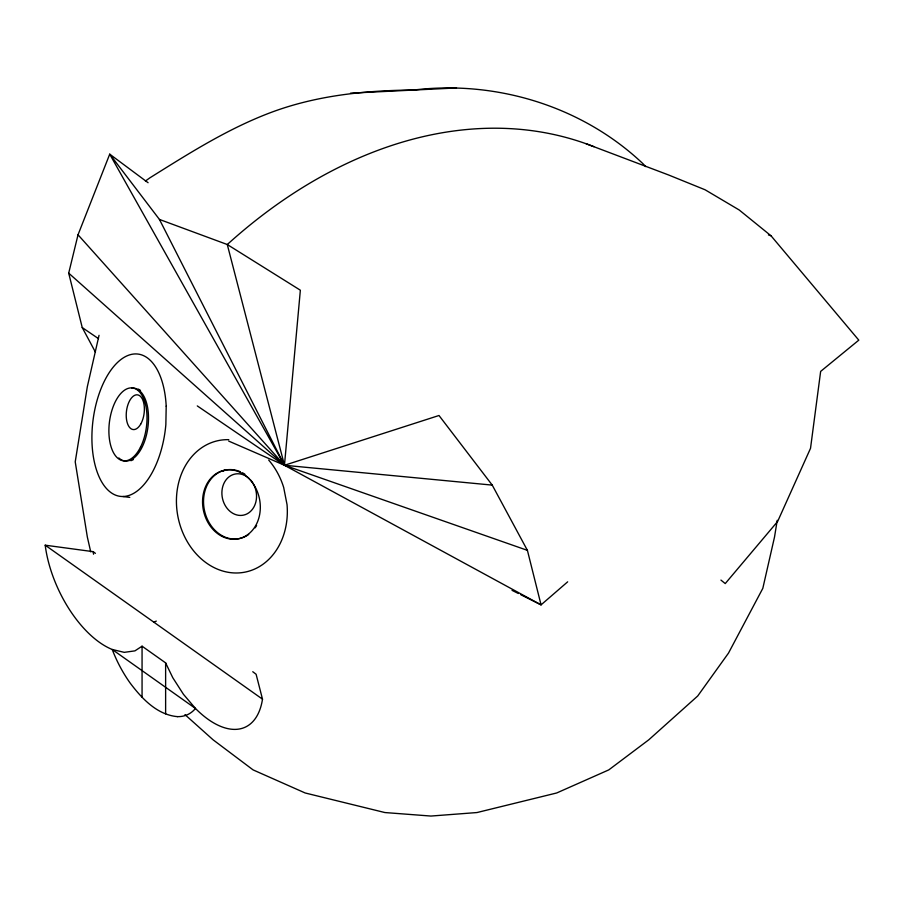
<?xml version="1.0" encoding="UTF-8"?>
<svg xmlns="http://www.w3.org/2000/svg" width="904" height="904" viewBox="0 0 904 904"><rect width="100%" height="100%" fill="white"/><g stroke="black" fill="none" stroke-linecap="round" stroke-linejoin="round"><path stroke-width="1.36" d="M777.225 520.308L774.525 537.01L762.818 588.346L728.5 653.095L697.718 695.99L648.767 739.822L608.787 769.892L556.694 792.977L476.962 812.549L430.937 816.052L384.901 812.549L305.168 792.977L253.075 769.892L213.107 739.822L184.981 714.635M99.044 335.327L87.338 386.663L75.224 461.842L87.338 537.01L90.728 551.869M95.462 352.187L82.241 327.576L68.704 273.144L78.026 234.791L109.723 154.166L148.087 182.71M567.667 581.826L541.055 604.866L520.873 594.764M145.431 181.026L149.951 177.794C188.088 153.962 226.237 129.679 268.375 113.452C314.807 95.553 364.425 90.423 413.84 90.016C496.285 80.049 582.21 106.254 642.812 163.567L645.761 166.607M252.758 671.728L256.103 674.248L262.499 699.165A87.383 45.064 64.8 0 1 195.479 708.465L183.455 694.317L172.766 677.684L165.624 662.881L142.064 646.19L134.933 650.869L124.243 652.349L112.22 649.479A87.383 45.064 64.8 0 1 45.2 545.191L93.191 551.666L95.428 553.35M153.849 622.178L156.302 621.093M456.509 87.948L350.537 93.157M197.287 405.919L284.455 465.266L541.055 604.866L527.405 550.355L492.239 485.109L284.455 465.266L228.735 441.107M122.933 496.533L129.78 497.381M768.411 234.916L771.044 235.808L858.8 340.153L820.651 371.397L810.526 448.316L777.655 521.427L725.245 583.577L720.94 580.086M527.405 550.355L284.455 465.266L68.704 273.144M593.928 146.685A508.545 362.617 -66.5 0 0 227.277 244.521L284.455 465.266L109.723 154.166L159.443 219.435L227.277 244.521L300.354 290.207L284.455 465.266L438.994 415.501L492.239 485.109M586.188 143.781L668.519 174.947L705.097 189.783L739.201 209.988L771.044 235.808M512.048 590.346L518.354 593.499M82.241 327.576L98.502 338.661M45.2 545.191L262.499 699.165M78.026 234.791L284.455 465.266L159.443 219.435M165.624 662.881L165.624 713.832M142.064 646.19L142.064 697.142M228.791 439.672A67.111 54.929 78.6 0 0 176.562 505.901A67.111 54.929 78.6 0 0 236.712 572.989A67.111 54.929 78.6 0 0 287.043 504.647L283.686 487.459A67.111 54.929 78.6 0 0 268.68 460.046M131.95 388.098A36.702 18.656 -82.9 0 1 147.262 431.31A36.702 18.656 -82.9 0 1 118.808 457.966M248.702 534.445A34.962 28.612 78.6 0 1 203.908 507.257A34.962 28.612 78.6 0 1 240.227 471.707M242.611 472.871A34.962 28.612 78.6 0 1 244.939 474.284M256.6 525.529A34.962 28.612 78.6 0 1 255.12 527.846M93.541 554.22A67.981 33.787 66.1 0 1 93.191 551.666M138.244 389.115A36.702 18.656 -82.9 0 1 140.493 390.46M133.374 459.56A36.702 18.656 -82.9 0 1 130.877 460.701M250.431 479.809A20.973 17.165 78.6 0 1 245.402 514.591A20.973 17.165 78.6 0 1 222.045 490.16A20.973 17.165 78.6 0 1 249.549 478.894M222.486 471.255A34.962 28.612 78.6 0 1 224.836 470.351M166.2 406.201L165.85 424.631A71.698 36.442 -82.9 0 1 108.005 490.115A71.698 36.442 -82.9 0 1 110.299 371.024A71.698 36.442 -82.9 0 1 166.2 406.201M177.41 716.635C157.081 714.815 141.905 698.611 130.289 683.243A79.597 41.053 64.8 0 1 112.22 649.479L195.479 708.465A79.597 41.053 64.8 0 1 177.41 716.635M140.47 447.243A36.702 18.656 -82.9 0 0 134.097 388.302A36.702 18.656 -82.9 0 0 109.237 437.592A36.702 18.656 -82.9 0 0 140.47 447.243M206.587 484.521A34.962 28.612 78.6 0 0 231.085 539.112A34.962 28.612 78.6 0 0 256.623 489.923A34.962 28.612 78.6 0 0 206.587 484.521M140.685 424.157A17.481 8.882 -82.9 0 0 138.933 395.285A17.481 8.882 -82.9 0 0 126.277 417.117A17.481 8.882 -82.9 0 0 140.685 424.157"/></g></svg>
